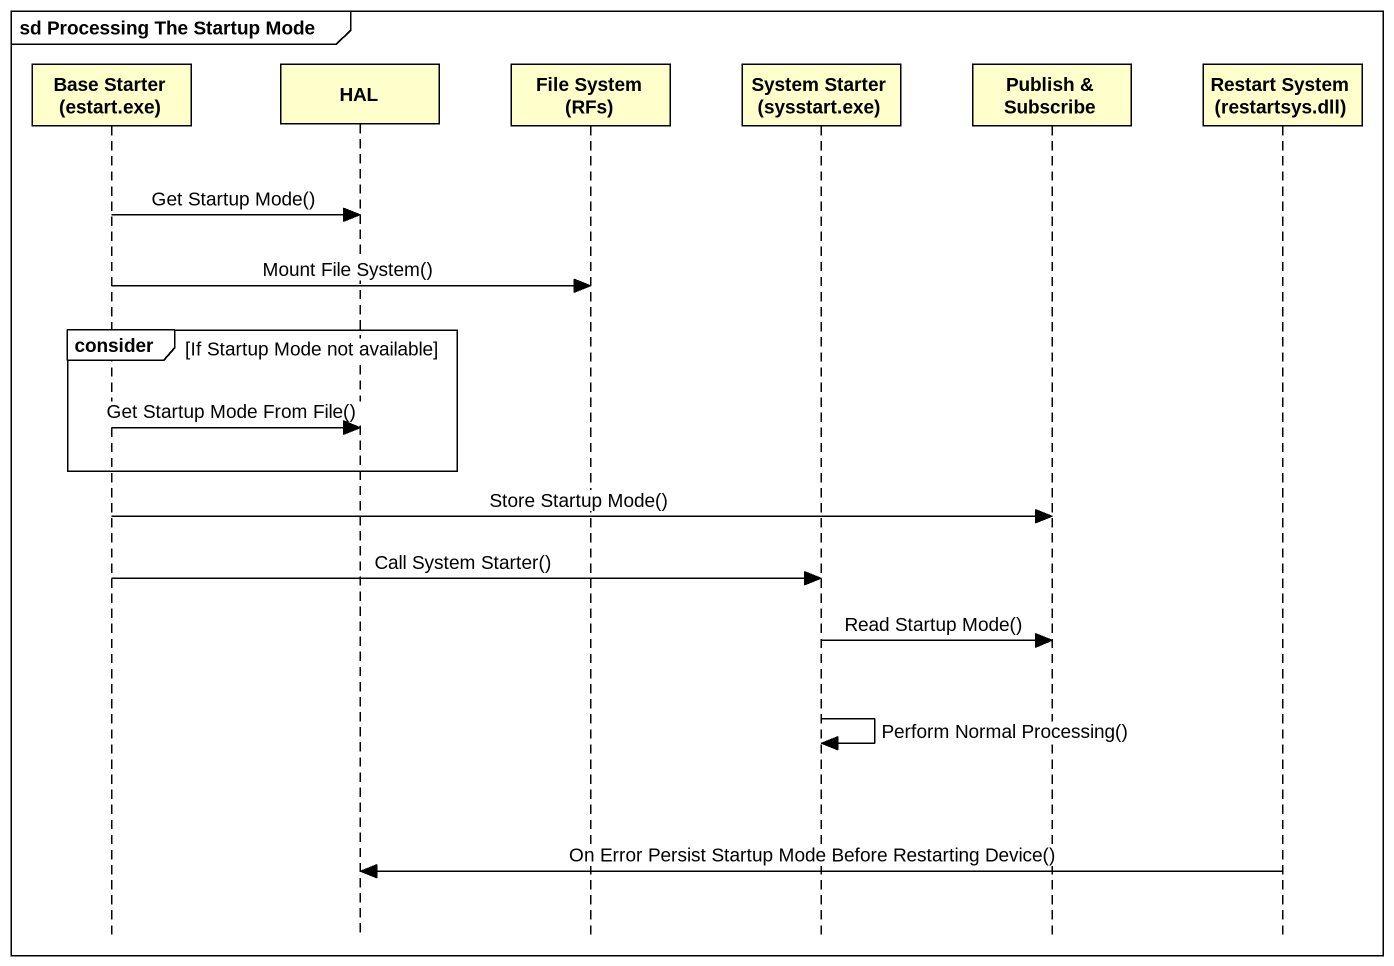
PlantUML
@startuml
mainframe sd Processing The Startup Mode
hide footbox
participant "Base Starter (estart.exe)" as Base_Starter_estart_exe
participant HAL
participant "File System (RFs)" as File_System_RFs
participant "System Starter (sysstart.exe)" as System_Starter_sysstart_exe
participant "Publish & Subscribe" as Publish_Subscribe
participant "Restart System (restartsys.dll)" as Restart_System_restartsys

Base_Starter_estart_exe -> HAL : Get Startup Mode()
Base_Starter_estart_exe -> File_System_RFs : Mount File System()
group consider [If Startup Mode not available]
  Base_Starter_estart_exe -> HAL : Get Startup Mode From File()
end
Base_Starter_estart_exe -> Publish_Subscribe : Store Startup Mode()
Base_Starter_estart_exe -> System_Starter_sysstart_exe : Call System Starter()
System_Starter_sysstart_exe -> Publish_Subscribe : Read Startup Mode()
System_Starter_sysstart_exe -> System_Starter_sysstart_exe : Perform Normal Processing()
Restart_System_restartsys -> HAL : On Error Persist Startup Mode Before Restarting Device()
@enduml
